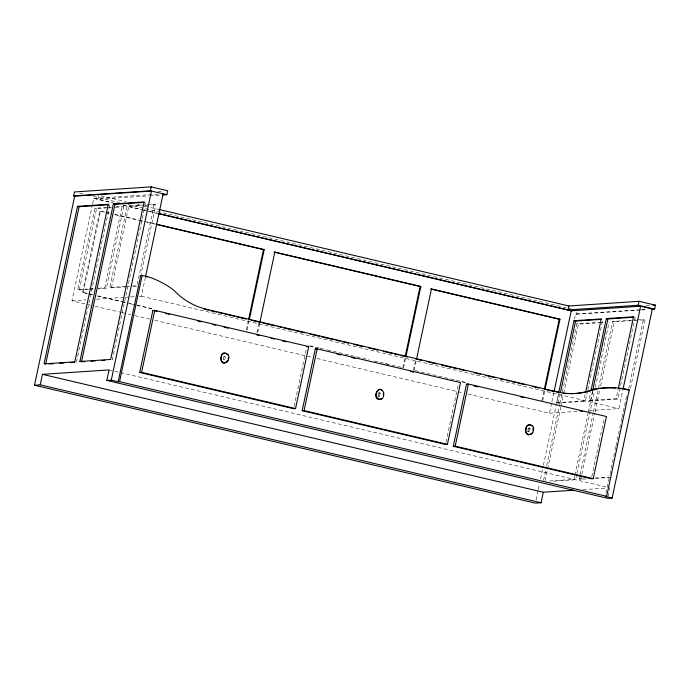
<?xml version="1.0" encoding="UTF-8"?>
<svg xmlns="http://www.w3.org/2000/svg" width="690" height="690" viewBox="0 0 690 690"><rect width="100%" height="100%" fill="white"/><g stroke="black" fill="none" stroke-linecap="round" stroke-linejoin="round"><path stroke-width="0.52" stroke-dasharray="3.45 2.59" d="M90.821 305.265L71.976 300.831L92.408 204.689M92.633 203.645L93.745 198.418L158.907 194.097M88.656 289.369L77.685 289.61L94.996 208.208L111.659 207.104M98.799 195.322L97.963 199.263L148.842 195.882M79.281 289.99L96.583 208.587L105.958 207.966M87.716 293.733L82.472 292.5L99.774 211.097L104.733 212.037M82.472 292.5L83.231 292.448L100.533 211.045M76.4 362.207L109.891 204.654M98.523 288.23L104.777 287.816L122.078 206.413L123.674 206.784L106.372 288.187L98.032 288.739M127.072 286.816L111.444 287.851L109.857 287.48L127.158 206.077L154.241 204.283L155.837 204.654L140.976 274.577M111.444 287.851L128.745 206.448L141.252 205.62M145.512 203.326L112.246 359.826L112.884 359.783M154.241 204.283L136.939 285.677L130.686 286.091M139.242 296.364L141.372 296.226L145.564 276.526M246.364 329.984L248.365 320.591M247.132 329.932L249.124 320.54M256.982 332.485L258.983 323.093M257.75 332.433L259.742 323.041M294.095 406.6L306.602 347.751M402.779 367.899L404.996 357.463M405.539 358.455L403.538 367.848L374.334 360.974M413.396 370.401L415.397 361.008M414.155 370.349L416.156 360.956M445.947 442.359L458.402 383.787M541.917 400.657L544.134 390.221M542.676 400.605L544.677 391.213M467.794 394.007L549.473 413.232L551.69 402.779M551.914 401.735L553.915 392.334M587.639 390.738L585.405 401.244L558.184 403.046L556.589 402.675L558.374 394.266M536.052 499.974L538.062 490.521M538.286 489.469L539.399 484.216M540.52 478.955L542.53 469.502M543.418 465.302L556.373 404.349M556.597 403.296L558.607 393.843M574.468 319.237L575.581 313.976L640.605 309.732M575.581 313.976L576.642 314.226L577.263 311.337M558.184 403.046L559.97 394.646M543.548 480.361L546.454 466.699M546.678 465.647L559.633 404.694M559.857 403.641L576.831 323.774L601.197 322.187M545.143 480.732L547.377 470.226M547.601 469.174L560.78 407.169M561.005 406.117L563.463 394.559M563.687 393.507L578.427 324.153L598.549 322.834M556.589 402.675L583.809 400.864L585.37 393.516M587.863 389.686L602.818 319.298M635.119 317.15L617.697 399.096L590.476 400.907L588.889 400.528L590.675 392.127M590.476 400.907L592.486 391.454M574.684 476.221L574.011 479.369L547.179 481.154M574.908 475.168L588.104 413.181M588.329 412.128L592.796 391.118M576.728 474.496L575.607 479.748L550.922 481.387M576.952 473.443L595.056 388.341M595.28 387.288L609.149 322.144M586.034 479.058L579.134 479.033L579.798 475.884M580.023 474.832L593.202 412.844M593.426 411.792L612.625 321.437L635.999 319.919M580.721 479.403L581.618 475.203M581.843 474.151L594.789 413.215M595.013 412.172L599.705 390.109M600.602 385.9L614.221 321.816L633.342 320.565M591.779 476.669L604.311 417.7M588.889 400.528L616.101 398.725L618.111 389.272M588.975 410.61L618.878 408.627L623.061 388.936M605.923 493.255L609.727 475.35M609.951 474.297L614.876 451.131M615.101 450.078L615.773 446.922M615.998 445.869L620.922 422.703M621.147 421.65L621.811 418.494M622.035 417.441L626.96 394.275M628.693 388.755L643.434 319.427L645.029 319.806L630.289 389.134M608.149 496.222L609.934 487.821M377.87 393.222C381.76 390.669 381.734 398.018 377.835 396.129M224.569 356.333C220.869 357.869 226.087 361.948 225.794 357.437C221.464 353.634 226.743 358.74 223.37 359.766L224.535 359.688M379.681 392.852C378.077 393.102 377.844 396.146 379.638 396.198M378.474 396.276C380.078 396.026 380.311 392.981 378.517 392.929M527.833 428.248C531.429 426.411 531.274 432.794 527.79 431.483M529.325 428.076C527.721 428.326 527.488 431.371 529.282 431.423M528.117 431.5C529.722 431.259 529.955 428.205 528.161 428.154M158.157 191.38L163.461 191.035M149.903 195.813L161.564 195.037M115.825 206.828L122.078 206.413M107.002 207.897L111.168 207.621M115.334 207.345L123.674 206.784M145.417 205.344L155.837 204.654M77.685 289.61L94.358 288.506M109.857 287.48L129.651 286.169M89.7 289.3L93.866 289.024M133.325 286.402L138.535 286.057M71.976 300.831L85.853 299.909M96.531 299.201L124.295 297.356M125.364 297.287L129.634 297.002M130.695 296.933L134.973 296.648M645.883 305.834L652.292 305.411M549.473 413.232L577.237 411.387M579.134 479.033L584.447 478.679M595.065 477.972L608.882 477.057M595.599 478.42L611.538 477.359M583.076 489.607L606.717 488.037M641.674 309.663L647.004 309.318M576.642 314.226L640.605 310.052M641.666 309.983L646.996 309.637M637.06 319.849L643.434 319.427M599.61 322.765L603.854 322.489M634.403 320.496L645.029 319.806M100.904 195.813L126.08 201.747M137.629 204.464L143.917 205.939M144.969 206.189L157.562 209.156M79.704 193.2L82.843 193.942M93.323 196.409L119.525 202.575M127.909 204.55L566.982 307.913M568.034 308.154L571.173 308.896M94.245 198.384L112.651 202.722M123.148 205.189L143.08 209.881M144.132 210.131L157.768 213.339M93.745 198.418L112.591 202.86M123.062 205.318L140.863 209.51M141.907 209.76L157.613 213.46M612.625 321.437L614.221 321.816M94.996 208.208L96.583 208.587M105.777 212.279L109.977 213.27M115.221 214.504L143.555 221.171M144.598 221.421L155.095 223.888M99.774 211.097L105.018 212.33M106.07 212.58L109.218 213.322M114.462 214.555L138.595 220.239M139.639 220.481L142.787 221.223M146.987 222.214L155.379 224.19M576.831 323.774L578.427 324.153M616.101 398.725L617.697 399.096M141.372 296.226L618.878 408.627M104.777 287.816L106.372 288.187M583.809 400.864L585.405 401.244M83.231 292.448L92.676 294.673M97.92 295.906L135.689 304.799M136.741 305.049L152.481 308.749M309.672 345.75L319.056 347.967M320.1 348.209L326.361 349.683M327.405 349.925L369.124 359.749M415.207 370.599L467.449 382.898M88.769 293.983L92.96 294.966M97.161 295.958L121.293 301.642M122.337 301.884L125.485 302.625M129.686 303.617L132.834 304.359M137.025 305.342L151.714 308.801M309.957 346.052L316.21 347.527M385.046 363.725L388.177 364.467M461.463 381.717L466.69 382.95M95.013 306.248L121.19 312.415M122.234 312.656L130.617 314.631M134.8 315.615L149.463 319.073M154.698 320.298L311.768 357.273M317.003 358.507L463.602 393.024M109.063 369.918L119.534 372.384M120.586 372.626L606.795 487.08M527.479 431.354L527.022 430.793"/><path stroke-width="1.03" d="M228.261 358.886L228.407 357.567M383.364 395.396L383.399 392.791M533.016 430.629L533.042 428.016M74.684 196.158L34.5 385.218L40.21 384.839L42.444 374.334L109.063 369.918L106.829 380.414L111.271 380.121L151.455 191.061L74.684 196.158L73.623 195.908L74.46 191.967L151.231 186.869L167.696 190.751L166.859 194.692L162.624 194.968M77.53 206.319L44.039 363.872L74.813 361.836L108.296 204.283L77.53 206.319L79.126 206.698L108.83 204.723M45.635 364.251L79.126 206.698M79.885 361.5L113.376 203.947L144.141 201.903L110.659 359.456L79.885 361.5L84.663 361.663M81.48 361.87L114.971 204.318L144.676 202.351M73.623 195.908L150.394 190.811L151.231 186.869M111.271 380.121L118.163 381.743L140.769 275.396L146.979 276.431A89.786 86.25 86.2 0 1 173.785 290.18A68.138 65.464 86.2 0 0 205.594 309.051L558.236 392.11A68.138 65.464 86.2 0 0 594.677 389.298A89.786 86.25 86.2 0 1 624.476 388.849L629.271 389.971L606.665 496.317L605.251 496.412L612.142 498.033L652.335 308.973M118.163 381.743L119.577 381.656L142.183 275.301M163.142 193.812L145.564 276.526A89.786 86.25 86.2 0 1 147.16 277.044M139.699 372.462L152.878 310.466L154.776 310.336L308.732 346.578L295.553 408.575L293.647 408.704L139.699 372.462L141.597 372.333L295.553 408.575M141.597 372.333L154.776 310.336M248.59 319.548L263.451 249.625L264.21 249.582L249.349 319.496M259.742 323.041L274.827 252.074L420.84 286.454L405.979 356.368M302.168 410.705L315.287 349.002L317.193 348.873L460.523 382.614L447.405 444.325L445.507 444.446L302.168 410.705L304.074 410.576L447.405 444.325M304.074 410.576L317.193 348.873M405.22 356.42L420.081 286.497L420.84 286.454M416.596 358.869L431.457 288.946L559.978 319.203L545.117 389.126M453.304 446.283L466.509 384.158L468.415 384.028L606.441 416.519L593.236 478.653L591.33 478.774L453.304 446.283L455.21 446.154L593.236 478.653M455.21 446.154L468.415 384.028M544.358 389.177L559.219 319.254L559.978 319.203M568.87 305.981L568.034 309.913L638.198 305.256L654.663 309.137L655.5 305.196L639.035 301.323L568.87 305.981L158.614 209.398M554.139 391.29L571.242 310.828L640.639 306.222L623.061 388.936M558.598 393.222L574.011 320.729L601.232 318.918L585.594 392.463M560.418 392.541L575.598 321.1L601.775 319.366M34.5 385.218L535.38 503.131L541.089 502.751L543.323 492.246L573.407 490.245M591.114 390.023L606.303 318.582L633.524 316.779L618.335 388.22M592.71 390.402L607.899 318.961L634.067 317.219M638.198 305.256L639.035 301.323M227.864 360.146C218.868 371.927 218.635 345.423 227.924 355.1M531.99 433.001C523.538 441.057 523.555 419.701 532.076 425.868M381.527 398.665C370.28 403.486 378.413 380.69 383.787 392.765C384.175 407.083 368.848 394.318 380.104 389.453M274.827 252.074L274.068 252.126L420.081 286.497M431.457 288.946L430.698 288.998L559.219 319.254M205.586 309.094L204.171 309.189L208.354 310.172M653.361 305.342L655.5 305.196M651.265 309.362L654.663 309.137M306.826 346.699L308.732 346.578M49.387 364.001L53.544 363.725M59.78 363.311L63.937 363.035M70.164 362.621L74.322 362.345M91.028 361.241L95.272 360.956M101.637 360.534L104.82 360.318M594.668 389.264L593.245 389.358A89.786 86.25 86.2 0 1 615.592 388.03M556.821 392.196L558.236 392.11M629.271 389.971L624.019 389.16M612.142 498.033L607.709 498.327L106.829 380.414M150.394 190.811L166.859 194.692M636.922 305.342L653.395 309.224M606.303 318.582L607.899 318.961M158.821 213.589L571.751 310.793M158.666 213.702L571.242 310.828M113.376 203.947L114.971 204.318M574.011 320.729L575.598 321.1M156.138 224.138L264.21 249.582M156.432 224.431L263.451 249.625M210.45 310.664L216.729 312.139M218.816 312.63L223.008 313.622M225.095 314.114L234.514 316.331M236.61 316.822L246.028 319.039M251.255 320.272L260.673 322.489M262.769 322.98L275.327 325.939M277.423 326.43L281.606 327.414M283.694 327.905L293.112 330.122M295.208 330.613L304.626 332.83M309.862 334.064L319.28 336.28M321.368 336.772L333.926 339.73M336.021 340.222L340.204 341.205M342.3 341.705L348.579 343.18M353.806 344.413L363.225 346.63M368.46 347.863L377.879 350.08M383.105 351.305L392.524 353.522M394.62 354.022L398.803 355.005M400.899 355.497L407.178 356.971M415.553 358.947L421.832 360.422M427.058 361.655L436.477 363.872M441.712 365.105L451.131 367.322M453.218 367.813L457.41 368.796M459.497 369.288L465.776 370.772M474.151 372.738L480.43 374.221M485.657 375.446L495.075 377.663M500.31 378.896L504.493 379.88M506.589 380.38L509.729 381.113M511.825 381.605L516.008 382.596M518.104 383.088L524.383 384.563M532.749 386.538L539.028 388.013M544.263 389.246L553.682 391.463M466.509 384.158L468.605 384.649M473.832 385.874L478.015 386.866M520.89 396.957L524.02 397.69M579.445 410.74L582.576 411.481M152.878 310.466L157.061 311.449M165.445 313.424L169.628 314.407M197.909 321.066L201.049 321.799M212.572 324.516L215.711 325.257M224.095 327.224L228.278 328.216M256.559 334.866L259.699 335.607M271.222 338.324L274.361 339.057M282.736 341.032L285.884 341.774M315.287 349.002L317.374 349.494M337.255 354.168L340.394 354.91M351.909 357.618L355.04 358.36M410.498 371.41L413.629 372.152M119.577 381.656L606.665 496.317M42.444 374.334L543.323 492.246M40.21 384.839L541.089 502.751M380.716 389.54L382.433 390.644M618.921 388.358A89.786 86.25 86.2 0 1 622.233 388.806M593.262 389.393A68.138 65.464 86.2 0 1 570.164 393.654M569.138 393.645A68.138 65.464 86.2 0 1 562.954 393.205M221.231 357.11C219.109 363.069 228.062 365.277 228.649 358.86C230.771 352.909 221.818 350.693 221.231 357.11M525.978 428.852C523.857 434.804 532.809 437.02 533.405 430.603C535.526 424.643 526.565 422.435 525.978 428.852"/></g></svg>
